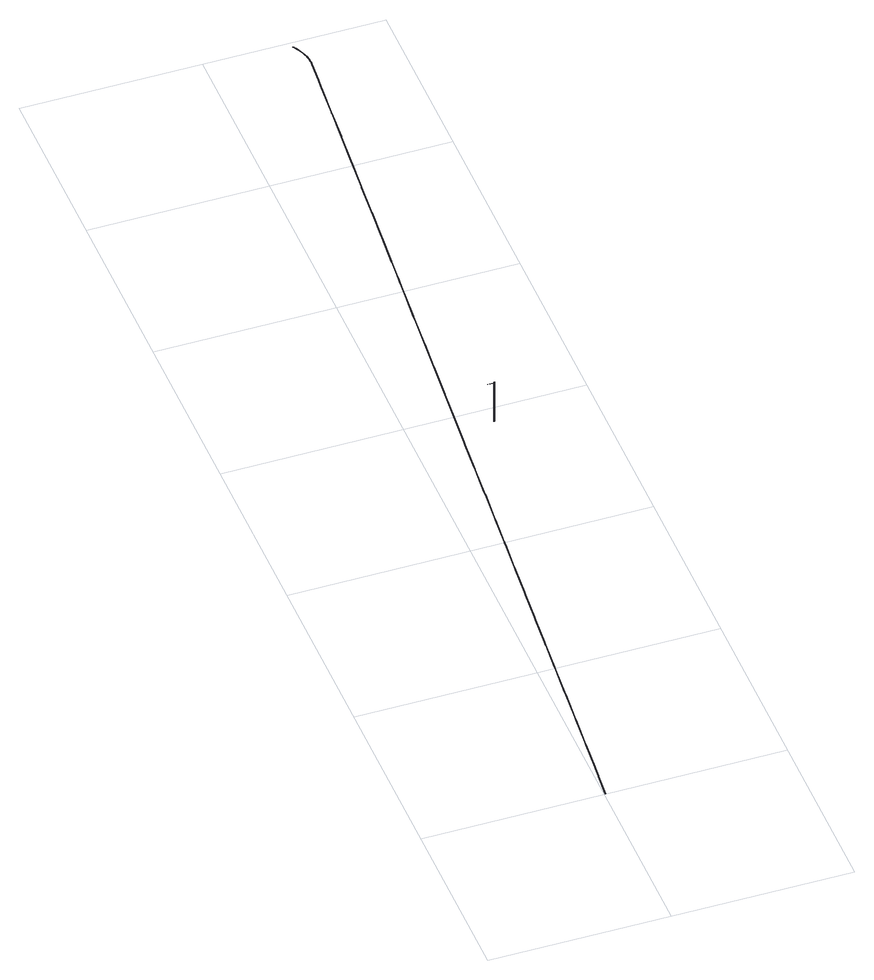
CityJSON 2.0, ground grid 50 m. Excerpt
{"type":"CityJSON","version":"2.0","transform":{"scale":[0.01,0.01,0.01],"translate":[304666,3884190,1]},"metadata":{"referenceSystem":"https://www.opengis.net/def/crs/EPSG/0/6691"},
"CityObjects":{
"cityfurniture1":{"type":"CityFurniture","attributes":{"class":"1000","function":"1040"},"geometry":[{"type":"MultiSurface","lod":"3","boundaries":[[[0,1,2]],[[2,3,0]],[[1,4,2]],[[0,5,1]],[[5,6,1]],[[5,7,6]],[[7,8,6]],[[7,9,8]],[[9,10,8]],[[9,11,10]],[[11,12,10]],[[11,13,12]],[[13,14,12]],[[13,15,14]],[[15,16,14]],[[15,17,16]],[[17,18,16]],[[17,19,18]],[[17,20,19]],[[20,21,19]],[[21,22,19]],[[21,23,22]],[[23,24,25]],[[25,22,23]],[[26,27,28]],[[27,29,28]],[[29,30,28]],[[29,31,30]],[[31,32,30]],[[31,33,32]],[[31,34,33]],[[34,35,33]],[[34,36,35]],[[36,37,35]],[[37,38,35]],[[38,39,35]],[[38,40,39]],[[38,41,40]],[[41,42,40]],[[42,43,40]],[[42,44,43]],[[44,45,43]],[[44,46,45]],[[44,47,46]],[[47,48,46]],[[47,49,48]],[[47,50,49]],[[47,51,50]],[[51,52,50]],[[51,53,52]],[[53,54,52]],[[53,55,54]],[[55,24,54]],[[55,56,24]],[[56,25,24]],[[57,58,59]],[[58,60,59]],[[60,61,59]],[[60,62,61]],[[62,63,61]],[[62,64,63]],[[64,65,63]],[[65,66,63]],[[65,67,66]],[[67,68,66]],[[67,69,68]],[[69,70,68]],[[69,71,70]],[[71,26,70]],[[26,28,70]],[[72,73,74]],[[72,75,73]],[[75,76,73]],[[76,77,73]],[[77,78,73]],[[77,79,78]],[[77,80,79]],[[80,81,79]],[[80,82,81]],[[82,83,81]],[[82,84,83]],[[84,85,83]],[[85,86,83]],[[85,87,86]],[[87,88,86]],[[87,89,88]],[[87,90,89]],[[87,91,90]],[[91,92,90]],[[91,93,92]],[[93,94,92]],[[93,95,94]],[[95,96,94]],[[96,97,94]],[[96,98,97]],[[96,99,98]],[[99,100,98]],[[99,101,100]],[[101,102,100]],[[101,103,102]],[[103,104,102]],[[104,105,102]],[[104,106,105]],[[106,107,105]],[[106,108,107]],[[108,57,107]],[[57,59,107]],[[109,110,111]],[[110,112,111]],[[110,113,112]],[[113,114,112]],[[113,115,114]],[[115,116,114]],[[115,117,116]],[[117,118,116]],[[117,119,118]],[[119,120,118]],[[119,121,120]],[[121,122,120]],[[122,123,120]],[[122,124,123]],[[124,125,123]],[[124,126,125]],[[126,127,125]],[[126,128,127]],[[128,129,127]],[[128,130,129]],[[128,131,130]],[[131,132,130]],[[131,133,132]],[[133,134,132]],[[133,135,134]],[[133,136,135]],[[136,137,135]],[[136,138,137]],[[138,139,137]],[[138,140,139]],[[140,141,139]],[[141,142,139]],[[141,143,142]],[[143,144,142]],[[143,74,144]],[[143,72,74]],[[145,146,147]],[[146,148,147]],[[146,149,148]],[[149,150,148]],[[149,151,150]],[[151,152,150]],[[151,153,152]],[[151,154,153]],[[154,155,153]],[[155,156,153]],[[155,157,156]],[[157,158,156]],[[157,159,158]],[[159,160,158]],[[159,161,160]],[[161,162,160]],[[161,163,162]],[[163,164,162]],[[164,165,162]],[[164,166,165]],[[166,167,165]],[[166,168,167]],[[168,169,167]],[[168,170,169]],[[168,171,170]],[[171,172,170]],[[172,173,170]],[[172,174,173]],[[174,175,173]],[[174,176,175]],[[176,177,175]],[[176,111,177]],[[176,109,111]],[[178,179,180]],[[179,181,180]],[[179,182,181]],[[182,183,181]],[[182,184,183]],[[184,185,183]],[[184,186,185]],[[184,187,186]],[[187,188,186]],[[188,189,186]],[[189,190,186]],[[189,191,190]],[[191,192,190]],[[191,193,192]],[[193,194,192]],[[193,195,194]],[[195,196,194]],[[195,197,196]],[[197,198,196]],[[198,199,196]],[[198,200,199]],[[200,201,199]],[[200,202,201]],[[202,203,201]],[[202,204,203]],[[202,205,204]],[[205,206,204]],[[206,207,204]],[[206,208,207]],[[208,209,207]],[[208,210,209]],[[210,211,209]],[[210,212,211]],[[212,147,211]],[[212,145,147]],[[213,214,215]],[[214,216,215]],[[214,217,216]],[[217,218,216]],[[217,219,218]],[[219,220,218]],[[219,221,220]],[[221,222,220]],[[221,223,222]],[[223,224,222]],[[224,225,222]],[[224,226,225]],[[226,227,225]],[[226,228,227]],[[228,229,227]],[[228,230,229]],[[228,231,230]],[[231,232,230]],[[232,233,230]],[[232,234,233]],[[234,235,233]],[[234,236,235]],[[236,237,235]],[[236,238,237]],[[238,239,237]],[[238,240,239]],[[240,241,239]],[[241,242,239]],[[241,243,242]],[[243,244,242]],[[243,245,244]],[[245,246,244]],[[245,247,246]],[[247,248,246]],[[247,249,248]],[[249,250,248]],[[250,251,248]],[[250,252,251]],[[252,253,251]],[[252,254,253]],[[254,255,253]],[[254,256,255]],[[254,257,256]],[[257,180,256]],[[257,178,180]],[[258,259,260]],[[260,261,258]],[[259,262,260]],[[262,263,260]],[[262,264,263]],[[264,265,263]],[[264,266,265]],[[266,267,265]],[[266,268,267]],[[266,269,268]],[[269,270,268]],[[269,271,270]],[[271,272,270]],[[272,273,270]],[[273,274,270]],[[273,275,274]],[[275,276,274]],[[275,277,276]],[[277,278,276]],[[277,279,278]],[[277,280,279]],[[280,281,279]],[[281,282,279]],[[281,283,282]],[[283,284,282]],[[283,285,284]],[[285,286,284]],[[285,287,286]],[[287,288,286]],[[287,289,288]],[[289,290,288]],[[290,291,288]],[[290,292,291]],[[292,293,291]],[[292,294,293]],[[294,295,293]],[[294,296,295]],[[294,297,296]],[[297,298,296]],[[298,299,296]],[[298,300,299]],[[300,301,299]],[[300,302,301]],[[302,303,301]],[[302,304,303]],[[304,215,303]],[[304,213,215]]]}]},
"cityfurniture2":{"type":"CityFurniture","attributes":{"class":"1000","function":"4840"},"geometry":[{"type":"MultiSurface","lod":"3","boundaries":[[[305,306,307,308,309,310]],[[311,312,306,305,313]],[[306,312,314,315]],[[312,311,316,314]],[[317,316,311,313]],[[318,315,314,316,317]],[[319,320,315,318]],[[321,319,318,317,313,305,310,322]],[[308,307,306,315,320,323,324,309]],[[325,321,322,326]],[[327,325,326,328]],[[329,327,328,330]],[[331,329,330,332]],[[333,331,332,334]],[[335,333,334,336]],[[323,337,338,324]],[[337,339,340,338]],[[339,341,342,340]],[[341,343,344,342]],[[345,346,343,341,339,337,323,320,319,321,325,327,329,331,333,335]],[[330,328,326,322,310,309,324,338,340,342,344,347,348,336,334,332]],[[343,346,347,344]],[[345,335,336,348]],[[346,345,348,347]]]}]}
},
"vertices":[
[2397,29786,107],[2405,29791,107],[2389,29809,106],[2384,29807,107],[2393,29812,106],[2401,29780,107],[2409,29785,107],[2405,29773,107],[2414,29777,107],[2430,29732,107],[2438,29737,107],[2471,29654,107],[2480,29659,107],[2473,29651,107],[2489,29639,107],[2508,29575,107],[2517,29579,107],[2541,29493,107],[2550,29497,107],[2579,29413,108],[2570,29410,108],[2594,29328,108],[2604,29328,108],[2594,29326,108],[2612,29232,108],[2604,29327,108],[2541,28053,108],[2541,28062,108],[2532,28067,108],[2542,28066,108],[2532,28071,108],[2546,28110,107],[2536,28110,107],[2536,28111,107],[2546,28111,107],[2560,28379,108],[2569,28377,108],[2570,28378,108],[2570,28382,108],[2560,28383,108],[2615,29006,108],[2625,29006,108],[2627,29066,108],[2618,29069,108],[2628,29070,108],[2618,29070,108],[2618,29074,108],[2629,29123,108],[2619,29121,108],[2619,29123,108],[2619,29124,108],[2629,29125,108],[2619,29125,108],[2630,29125,108],[2620,29126,108],[2630,29127,108],[2622,29233,108],[2366,26095,115],[2367,26104,115],[2357,26106,115],[2367,26105,115],[2358,26117,115],[2368,26117,115],[2358,26118,115],[2368,26118,115],[2453,27067,108],[2443,27071,108],[2453,27070,108],[2443,27075,108],[2457,27114,109],[2447,27114,108],[2457,27115,109],[1926,21154,108],[2001,22109,110],[1916,21152,108],[2011,22106,110],[2011,22107,110],[2011,22108,110],[2001,22111,110],[2004,22147,110],[2015,22149,110],[2005,22150,110],[2015,22152,110],[2090,23106,110],[2100,23103,110],[2100,23105,110],[2090,23108,110],[2101,23116,110],[2091,23117,110],[2091,23118,110],[2094,23154,110],[2104,23157,110],[2094,23158,110],[2105,23161,110],[2180,24113,108],[2190,24112,108],[2190,24113,108],[2180,24114,108],[2183,24151,108],[2193,24154,108],[2183,24155,108],[2194,24158,108],[2268,25110,110],[2278,25108,110],[2278,25109,110],[2272,25147,110],[2282,25151,110],[2272,25152,110],[2282,25155,110],[1643,17978,99],[1722,18863,99],[1633,17978,99],[1712,18867,99],[1722,18866,99],[1712,18870,99],[1731,18968,98],[1721,18972,98],[1732,18973,98],[1722,18974,98],[1732,18974,98],[1796,19806,103],[1806,19805,103],[1849,20295,106],[1840,20301,106],[1850,20300,106],[1840,20306,106],[1861,20422,105],[1851,20424,105],[1861,20423,105],[1851,20425,105],[1866,20595,106],[1876,20598,106],[1867,20601,106],[1877,20600,106],[1867,20602,106],[1870,20637,106],[1880,20639,106],[1870,20640,106],[1880,20642,106],[1914,21134,108],[1924,21133,108],[1924,21134,108],[1915,21143,108],[1926,21151,108],[1916,21149,108],[1287,13995,96],[1366,14876,98],[1277,13994,96],[1356,14880,97],[1366,14879,98],[1356,14883,97],[1376,14989,97],[1366,14989,97],[1366,14990,97],[1376,14991,97],[1455,15873,95],[1445,15877,95],[1455,15876,95],[1445,15880,95],[1464,15981,96],[1455,15985,96],[1465,15985,96],[1455,15986,96],[1465,15987,96],[1544,16870,99],[1534,16874,99],[1544,16873,99],[1534,16876,99],[1554,16981,100],[1544,16980,100],[1544,16982,100],[1554,16982,100],[1633,17867,99],[1623,17870,99],[1633,17869,99],[1623,17873,99],[1643,17977,99],[1633,17976,99],[931,10010,98],[1010,10888,101],[921,10009,98],[1000,10892,101],[1010,10891,101],[1000,10895,101],[1020,11005,100],[1010,11005,100],[1010,11007,100],[1020,11006,100],[1020,11007,100],[1099,11886,103],[1089,11890,103],[1099,11889,103],[1089,11892,103],[1109,11997,103],[1099,12001,103],[1109,12002,103],[1099,12002,103],[1109,12003,103],[1188,12883,100],[1178,12886,100],[1188,12885,100],[1178,12889,100],[1198,12997,101],[1188,12997,101],[1188,12998,101],[1198,12999,101],[1277,13879,96],[1267,13883,96],[1277,13882,96],[1267,13886,96],[1287,13989,96],[1277,13993,96],[1287,13993,96],[488,5046,92],[566,5920,94],[478,5045,92],[557,5923,94],[566,5922,94],[557,5925,94],[577,6035,93],[567,6038,93],[577,6039,93],[567,6040,93],[577,6041,93],[655,6916,95],[646,6919,95],[655,6919,95],[646,6922,95],[666,7035,95],[656,7034,95],[656,7036,95],[666,7037,95],[744,7913,95],[734,7916,95],[744,7915,95],[735,7918,95],[754,8027,95],[745,8030,95],[755,8031,95],[745,8032,95],[755,8033,95],[833,8910,94],[823,8913,94],[833,8912,94],[824,8915,94],[843,9023,95],[834,9026,95],[844,9027,95],[834,9028,95],[844,9029,95],[922,9906,98],[912,9910,98],[922,9909,98],[913,9912,98],[928,9974,98],[918,9975,98],[921,10008,98],[931,10008,98],[34,9,79],[39,9,79],[32,45,79],[29,10,79],[100,691,90],[91,703,90],[101,702,90],[92,713,90],[127,1001,93],[117,1002,93],[122,1059,93],[132,1059,93],[123,1061,93],[133,1061,93],[133,1062,93],[210,1933,93],[201,1936,93],[211,1935,93],[201,1938,93],[221,2056,93],[211,2055,93],[211,2057,93],[222,2058,93],[299,2929,93],[290,2933,93],[300,2932,93],[290,2935,93],[310,3048,93],[300,3051,93],[310,3052,93],[300,3053,93],[310,3054,93],[388,3926,92],[379,3929,92],[389,3928,92],[379,3932,92],[399,4048,92],[389,4047,92],[389,4049,92],[399,4050,92],[477,4923,93],[468,4926,92],[478,4925,93],[468,4928,92],[488,5040,92],[478,5043,92],[488,5044,92],
[2275,14480,1397],[2276,14484,1397],[2275,14484,1272],[2275,14484,1264],[2271,14486,99],[2270,14480,99],[2112,14484,1397],[2112,14492,1397],[2276,14476,1397],[2112,14492,1405],[2276,14484,1405],[2112,14484,1405],[2276,14476,1405],[2275,14480,1405],[2275,14480,1426],[2276,14484,1426],[2276,14476,1426],[2271,14474,99],[2278,14487,1426],[2275,14490,99],[2278,14473,1426],[2274,14469,99],[2281,14470,1426],[2279,14466,99],[2285,14470,1426],[2285,14465,99],[2289,14470,1426],[2291,14466,99],[2292,14472,1426],[2295,14469,99],[2294,14475,1426],[2299,14473,99],[2282,14489,1426],[2280,14494,99],[2285,14490,1426],[2285,14495,99],[2289,14489,1426],[2291,14493,99],[2292,14486,1426],[2296,14490,99],[2295,14479,1426],[2294,14483,1426],[2299,14485,99],[2300,14479,99]
]}
